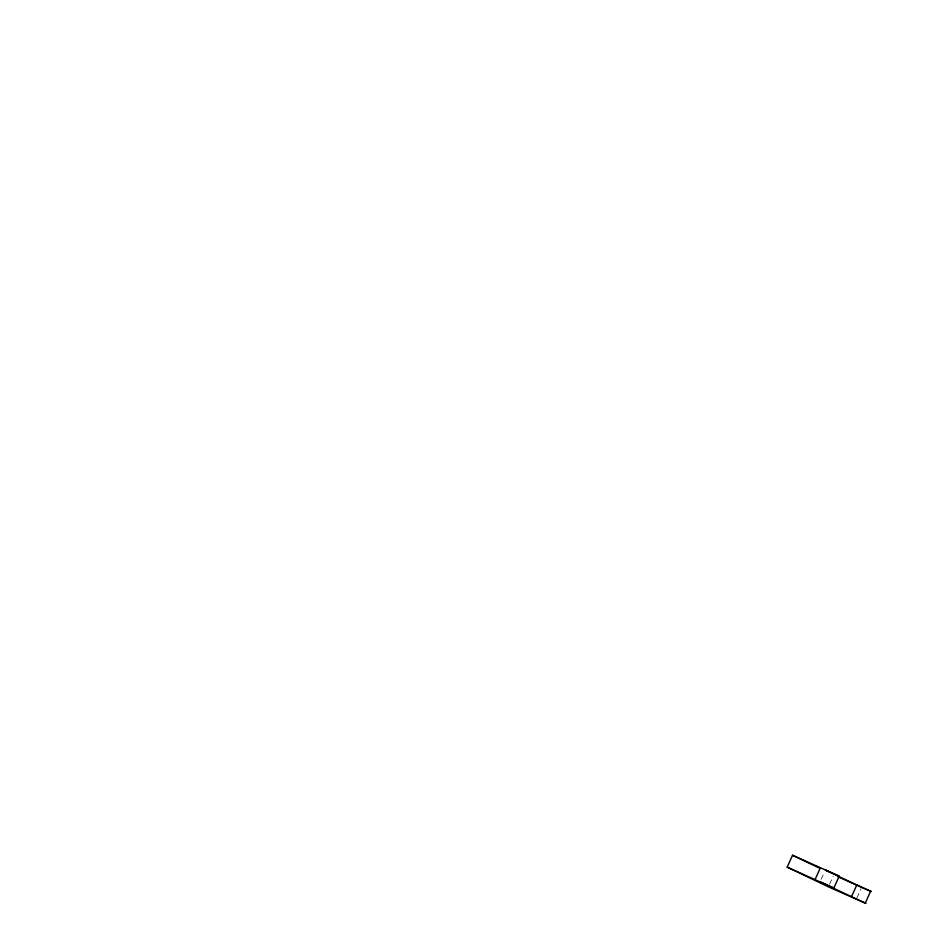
<?xml version="1.0" encoding="UTF-8"?>
<svg xmlns="http://www.w3.org/2000/svg" width="951" height="951" viewBox="0 0 951 951"><rect width="100%" height="100%" fill="white"/><g stroke="black" fill="none" stroke-linecap="round" stroke-linejoin="round"><path stroke-width="0.71" stroke-dasharray="4.75 3.57" d="M821.165 879.271L824.137 872.661M829.593 884.192L833.159 876.263M856.91 897.946L861.059 888.698"/><path stroke-width="1.43" d="M787.178 867.146L792.528 855.246L837.724 875.502L839.186 876.192L833.837 888.091L819.976 881.91L865.969 903.45L828.404 886.843L787.178 867.146L833.837 888.091M815.078 879.568L820.428 867.681M851.418 896.936L856.756 885.036L825.325 870.01L839.186 876.192M865.279 903.105L870.617 891.206L856.756 885.036M837.748 876.715L871.318 891.551L870.617 891.206M792.528 855.246L819.132 867.954"/></g></svg>
